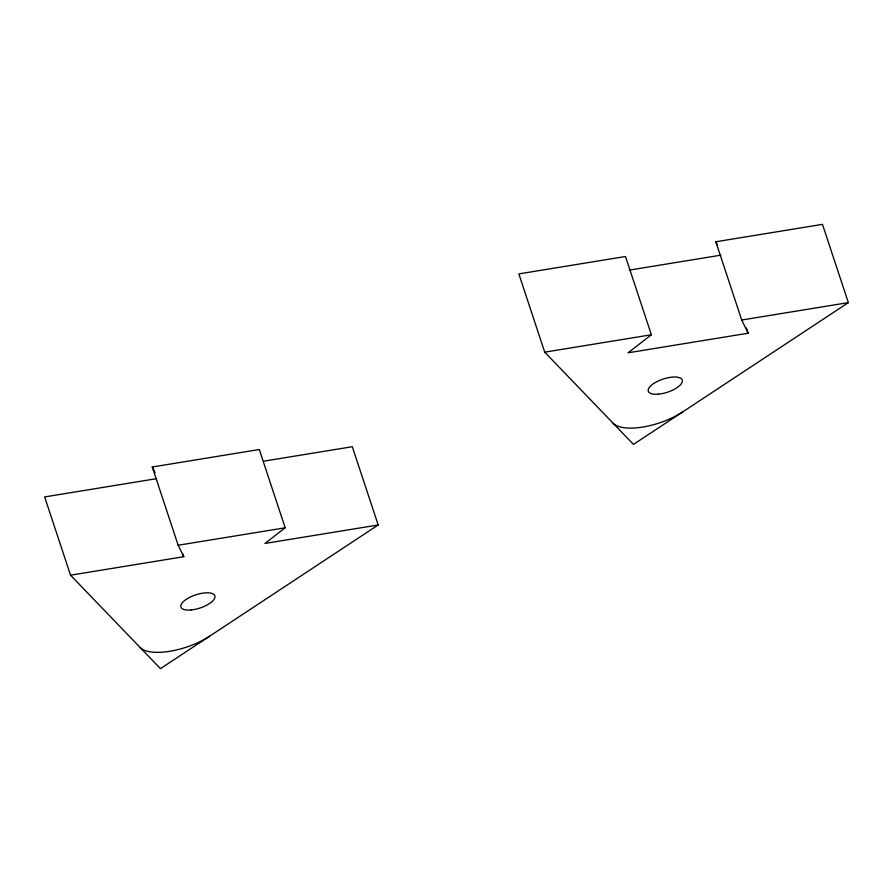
<?xml version="1.0" encoding="UTF-8"?>
<svg xmlns="http://www.w3.org/2000/svg" width="893" height="893" viewBox="0 0 893 893"><rect width="100%" height="100%" fill="white"/><g stroke="black" fill="none" stroke-linecap="round" stroke-linejoin="round"><path stroke-width="1.34" d="M156.521 478.67L44.65 496.932L70.536 575.192L183.768 556.707L178.153 545.255L152.279 466.994L259.294 449.525L285.18 527.796L264.953 543.457L378.185 524.984L352.3 446.723L263.625 461.19M748.167 333.212L741.703 320.018L715.829 241.757L822.464 224.355L848.35 302.615L633.472 444.401L544.73 352.166L518.844 273.905L625.491 256.503L651.377 334.763L628.08 352.802L748.167 333.212L746.436 327.988M378.185 524.984L160.45 668.645L70.536 575.192M629.487 270.088L720.919 255.164M544.73 352.166L651.377 334.763M741.703 320.018L848.35 302.615M178.153 545.255L285.18 527.796M715.829 241.757L717.581 245.352M152.279 466.994L155.081 472.721M182.898 554.106L183.768 556.707M682.643 411.952A44.706 17.324 -18.3 0 1 613.167 423.293M209.632 636.196A44.706 17.324 -18.3 0 1 140.145 647.537M658.476 394.17A17.882 6.932 -18.3 0 0 682.274 380.105A17.882 6.932 -18.3 0 0 655.071 382.651A17.882 6.932 -18.3 0 0 658.476 394.17M191.091 609.964A17.882 6.932 -18.3 0 0 214.889 595.91A17.882 6.932 -18.3 0 0 187.675 598.455A17.882 6.932 -18.3 0 0 191.091 609.964"/></g></svg>
